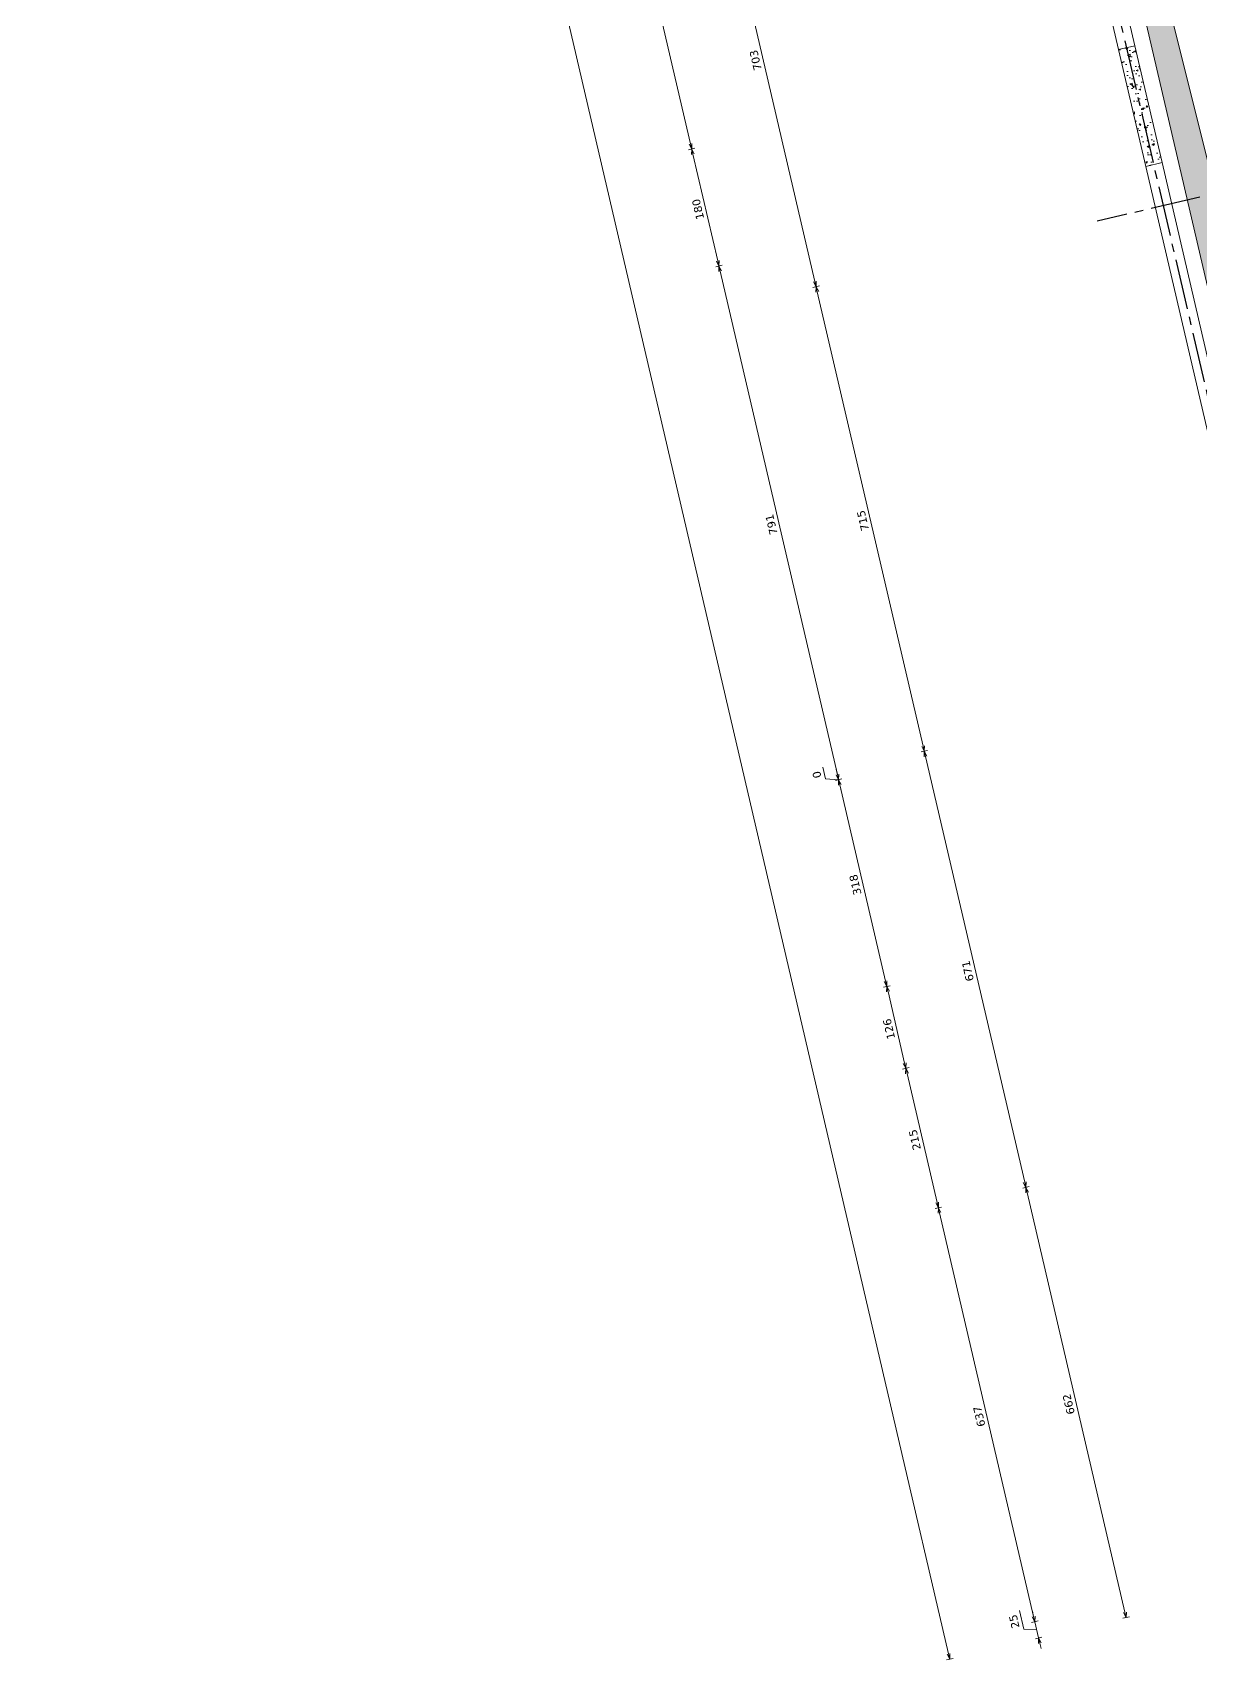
# Model space of a CAD drawing. Header units: metres. Extents: x -49 to 867749, y -579737 to 170817.
# Drawn here: x 596113.22 to 596130.74, y 139677.42 to 139701.84 of the extents above; entities that cross this region are included whole.
import ezdxf

# ---------------------------------------------------------------- set-up
doc = ezdxf.new("R2010")
doc.units = ezdxf.units.M
doc.header["$MEASUREMENT"] = 0
doc.header["$PDMODE"] = 3
doc.header["$PDSIZE"] = 0.1
doc.linetypes.add('AXES2', pattern=[1.125, 0.75, -0.125, 0.125, -0.125])
doc.layers.add('00-AXE-0.00', color=14, linetype='AXES2')
for name, color, linetype, lineweight in [('ACSP - Béton', 252, 'Continuous', 18), ('ACSP - Cotes', 7, 'Continuous', 18), ('ACSP - Trémie', 7, 'Continuous', 18)]:
    doc.layers.add(name, color=color, linetype=linetype, lineweight=lineweight)
doc.styles.add('COT', font='verdana.ttf')
doc.dimstyles.new('COT50', dxfattribs={"dimtxt": 0.12, "dimasz": 0.08, "dimexe": 0.05, "dimexo": 0, "dimgap": 0.05, "dimtad": 1, "dimdec": 0, "dimlfac": 100, "dimzin": 0, "dimdsep": 46, "dimtxsty": 'COT', "dimblk": 'OPEN30', "dimcen": 0.04, "dimdle": 0.05, "dimclrd": 256, "dimclre": 256, "dimclrt": 6, "dimadec": 0, "dimazin": 0, "dimtm": 1e-09, "dimtfac": 1, "dimtdec": 0, "dimtmove": 1, "dimatfit": 0, "dimldrblk": 'OPEN30', "dimfxl": 0.05, "dimfxlon": 1, "dimtolj": 1, "dimtzin": 0, "dimlwd": -1, "dimlwe": -1, "dimarcsym": 0})

# ---------------------------------------------------------------- blocks, each defined once
blk = doc.blocks.new('_Open30')
at = {"color": 0, "linetype": 'ByBlock', "lineweight": -2}
for p, q in [((-1, 0.27), (0, 0)), ((0, 0), (-1, -0.27)), ((0, 0), (-1, 0))]:
    blk.add_line(p, q, dxfattribs=at)
blk = doc.blocks.new('*D472')
at = {"layer": 'ACSP - Cotes', "transparency": 16777216}
for p, q in [((596113.321, 139735.842), (596113.419, 139735.865)), ((596126.965, 139677.53), (596113.388, 139735.775)), ((596126.935, 139677.441), (596127.032, 139677.463))]:
    blk.add_line(p, q, dxfattribs=at)
at = {"layer": 'Defpoints', "color": 0, "transparency": 16777216}
for p in [(596113.224, 139735.819), (596113.37, 139735.853), (596126.837, 139677.418)]:
    blk.add_point(p, dxfattribs=at)
at = {"layer": 'ACSP - Cotes', "transparency": 16777216, "xscale": 0.08, "yscale": 0.08, "zscale": 0.08}
for p, rotation in [((596113.37, 139735.853), 103.1212703830424), ((596126.983, 139677.452), 283.1212703830424)]:
    blk.add_blockref('_Open30', p, dxfattribs=dict(at, rotation=rotation))
at = {"layer": 'ACSP - Cotes', "color": 6, "transparency": 16777216, "insert": (596120.067, 139706.627), "char_height": 0.12, "attachment_point": 5, "rotation": 103.1213, "style": 'COT'}
blk.add_mtext('\\A1;5997', dxfattribs=at)
blk = doc.blocks.new('*D500')
at = {"layer": 'ACSP - Cotes', "transparency": 16777216}
for p, q in [((596128.092, 139677.904), (596128.027, 139678.181)), ((596128.24, 139678.091), (596128.222, 139678.169)), ((596128.287, 139677.891), (596128.092, 139677.904)), ((596128.307, 139678.025), (596128.21, 139678.002)), ((596128.315, 139677.77), (596128.259, 139678.013)), ((596128.315, 139677.77), (596128.259, 139678.013)), ((596128.364, 139677.781), (596128.267, 139677.758)), ((596128.333, 139677.692), (596128.352, 139677.614))]:
    blk.add_line(p, q, dxfattribs=at)
at = {"layer": 'Defpoints', "color": 0, "transparency": 16777216}
for p in [(596128.37, 139678.039), (596128.259, 139678.013), (596128.427, 139677.796)]:
    blk.add_point(p, dxfattribs=at)
at = {"layer": 'ACSP - Cotes', "transparency": 16777216, "xscale": 0.08, "yscale": 0.08, "zscale": 0.08}
for p, rotation in [((596128.259, 139678.013), 283.1212703798636), ((596128.315, 139677.77), 103.1212703798635)]:
    blk.add_blockref('_Open30', p, dxfattribs=dict(at, rotation=rotation))
at = {"layer": 'ACSP - Cotes', "color": 6, "transparency": 16777216, "insert": (596127.95, 139678.017), "char_height": 0.12, "attachment_point": 5, "rotation": 103.1213, "style": 'COT'}
blk.add_mtext('\\A1;25', dxfattribs=at)
blk = doc.blocks.new('*D501')
at = {"layer": 'ACSP - Cotes', "transparency": 16777216}
for p, q in [((596126.861, 139684.23), (596126.763, 139684.208)), ((596128.24, 139678.091), (596126.83, 139684.141)), ((596128.307, 139678.025), (596128.21, 139678.002))]:
    blk.add_line(p, q, dxfattribs=at)
at = {"layer": 'Defpoints', "color": 0, "transparency": 16777216}
for p in [(596135.094, 139686.15), (596126.812, 139684.219), (596128.37, 139678.039)]:
    blk.add_point(p, dxfattribs=at)
at = {"layer": 'ACSP - Cotes', "transparency": 16777216, "xscale": 0.08, "yscale": 0.08, "zscale": 0.08}
for p, rotation in [((596126.812, 139684.219), 103.121270406544), ((596128.259, 139678.013), 283.121270406544)]:
    blk.add_blockref('_Open30', p, dxfattribs=dict(at, rotation=rotation))
at = {"layer": 'ACSP - Cotes', "color": 6, "transparency": 16777216, "insert": (596127.426, 139681.091), "char_height": 0.12, "attachment_point": 5, "rotation": 103.1213, "style": 'COT'}
blk.add_mtext('\\A1;637', dxfattribs=at)
blk = doc.blocks.new('*D502')
at = {"layer": 'ACSP - Cotes', "transparency": 16777216}
for p, q in [((596126.373, 139686.322), (596126.276, 139686.299)), ((596126.794, 139684.297), (596126.343, 139686.233)), ((596126.861, 139684.23), (596126.763, 139684.208))]:
    blk.add_line(p, q, dxfattribs=at)
at = {"layer": 'Defpoints', "color": 0, "transparency": 16777216}
for p in [(596134.607, 139688.241), (596126.324, 139686.311), (596135.094, 139686.15)]:
    blk.add_point(p, dxfattribs=at)
at = {"layer": 'ACSP - Cotes', "transparency": 16777216, "xscale": 0.08, "yscale": 0.08, "zscale": 0.08}
for p, rotation in [((596126.324, 139686.311), 103.121270406544), ((596126.812, 139684.219), 283.121270406544)]:
    blk.add_blockref('_Open30', p, dxfattribs=dict(at, rotation=rotation))
at = {"layer": 'ACSP - Cotes', "color": 6, "transparency": 16777216, "insert": (596126.459, 139685.239), "char_height": 0.12, "attachment_point": 5, "rotation": 103.1213, "style": 'COT'}
blk.add_mtext('\\A1;215', dxfattribs=at)
blk = doc.blocks.new('*D503')
at = {"layer": 'ACSP - Cotes', "transparency": 16777216}
for p, q in [((596126.087, 139687.549), (596125.99, 139687.527)), ((596126.306, 139686.389), (596126.057, 139687.46)), ((596126.373, 139686.322), (596126.276, 139686.299))]:
    blk.add_line(p, q, dxfattribs=at)
at = {"layer": 'Defpoints', "color": 0, "transparency": 16777216}
for p in [(596134.321, 139689.468), (596134.607, 139688.241), (596126.038, 139687.538)]:
    blk.add_point(p, dxfattribs=at)
at = {"layer": 'ACSP - Cotes', "transparency": 16777216, "xscale": 0.08, "yscale": 0.08, "zscale": 0.08}
for p, rotation in [((596126.038, 139687.538), 103.121270406544), ((596126.324, 139686.311), 283.121270406544)]:
    blk.add_blockref('_Open30', p, dxfattribs=dict(at, rotation=rotation))
at = {"layer": 'ACSP - Cotes', "color": 6, "transparency": 16777216, "insert": (596126.072, 139686.899), "char_height": 0.12, "attachment_point": 5, "rotation": 103.1213, "style": 'COT'}
blk.add_mtext('\\A1;126', dxfattribs=at)
blk = doc.blocks.new('*D504')
at = {"layer": 'ACSP - Cotes', "transparency": 16777216}
for p, q in [((596125.365, 139690.648), (596125.267, 139690.625)), ((596126.02, 139687.616), (596125.334, 139690.559)), ((596126.087, 139687.549), (596125.99, 139687.527))]:
    blk.add_line(p, q, dxfattribs=at)
at = {"layer": 'Defpoints', "color": 0, "transparency": 16777216}
for p in [(596133.598, 139692.567), (596125.316, 139690.636), (596134.321, 139689.468)]:
    blk.add_point(p, dxfattribs=at)
at = {"layer": 'ACSP - Cotes', "transparency": 16777216, "xscale": 0.08, "yscale": 0.08, "zscale": 0.08}
for p, rotation in [((596125.316, 139690.636), 103.121270406544), ((596126.038, 139687.538), 283.121270406544)]:
    blk.add_blockref('_Open30', p, dxfattribs=dict(at, rotation=rotation))
at = {"layer": 'ACSP - Cotes', "color": 6, "transparency": 16777216, "insert": (596125.567, 139689.062), "char_height": 0.12, "attachment_point": 5, "rotation": 103.1213, "style": 'COT'}
blk.add_mtext('\\A1;318', dxfattribs=at)
blk = doc.blocks.new('*D505')
at = {"layer": 'ACSP - Cotes', "transparency": 16777216}
for p, q in [((596125.121, 139690.649), (596125.079, 139690.827)), ((596125.298, 139690.714), (596125.28, 139690.792)), ((596125.316, 139690.636), (596125.121, 139690.649)), ((596125.365, 139690.648), (596125.267, 139690.625)), ((596125.365, 139690.648), (596125.267, 139690.625)), ((596125.316, 139690.636), (596125.316, 139690.636)), ((596125.316, 139690.636), (596125.316, 139690.636)), ((596125.334, 139690.559), (596125.352, 139690.481))]:
    blk.add_line(p, q, dxfattribs=at)
at = {"layer": 'Defpoints', "color": 0, "transparency": 16777216}
for p in [(596133.598, 139692.567), (596133.842, 139692.624), (596125.316, 139690.636)]:
    blk.add_point(p, dxfattribs=at)
at = {"layer": 'ACSP - Cotes', "transparency": 16777216, "xscale": 0.08, "yscale": 0.08, "zscale": 0.08}
for rotation in [283.121270406544, 103.121270406544]:
    blk.add_blockref('_Open30', (596125.316, 139690.636), dxfattribs=dict(at, rotation=rotation))
at = {"layer": 'ACSP - Cotes', "color": 6, "transparency": 16777216, "insert": (596124.99, 139690.712), "char_height": 0.12, "attachment_point": 5, "rotation": 103.1213, "style": 'COT'}
blk.add_mtext('\\A1;0', dxfattribs=at)
blk = doc.blocks.new('*D506')
at = {"layer": 'ACSP - Cotes', "transparency": 16777216}
for p, q in [((596123.569, 139698.35), (596123.472, 139698.327)), ((596125.298, 139690.714), (596123.539, 139698.26)), ((596125.365, 139690.648), (596125.267, 139690.625))]:
    blk.add_line(p, q, dxfattribs=at)
at = {"layer": 'Defpoints', "color": 0, "transparency": 16777216}
for p in [(596129.923, 139699.831), (596123.521, 139698.338), (596133.842, 139692.624)]:
    blk.add_point(p, dxfattribs=at)
at = {"layer": 'ACSP - Cotes', "transparency": 16777216, "xscale": 0.08, "yscale": 0.08, "zscale": 0.08}
for p, rotation in [((596123.521, 139698.338), 103.121270406544), ((596125.316, 139690.636), 283.121270406544)]:
    blk.add_blockref('_Open30', p, dxfattribs=dict(at, rotation=rotation))
at = {"layer": 'ACSP - Cotes', "color": 6, "transparency": 16777216, "insert": (596124.309, 139694.462), "char_height": 0.12, "attachment_point": 5, "rotation": 103.1213, "style": 'COT'}
blk.add_mtext('\\A1;791', dxfattribs=at)
blk = doc.blocks.new('*D507')
at = {"layer": 'ACSP - Cotes', "transparency": 16777216}
for p, q in [((596123.161, 139700.103), (596123.063, 139700.08)), ((596123.503, 139698.416), (596123.13, 139700.013)), ((596123.569, 139698.35), (596123.472, 139698.327))]:
    blk.add_line(p, q, dxfattribs=at)
at = {"layer": 'Defpoints', "color": 0, "transparency": 16777216}
for p in [(596129.515, 139701.584), (596123.112, 139700.091), (596129.923, 139699.831)]:
    blk.add_point(p, dxfattribs=at)
at = {"layer": 'ACSP - Cotes', "transparency": 16777216, "xscale": 0.08, "yscale": 0.08, "zscale": 0.08}
for p, rotation in [((596123.112, 139700.091), 103.121270406544), ((596123.521, 139698.338), 283.121270406544)]:
    blk.add_blockref('_Open30', p, dxfattribs=dict(at, rotation=rotation))
at = {"layer": 'ACSP - Cotes', "color": 6, "transparency": 16777216, "insert": (596123.207, 139699.189), "char_height": 0.12, "attachment_point": 5, "rotation": 103.1213, "style": 'COT'}
blk.add_mtext('\\A1;180', dxfattribs=at)
blk = doc.blocks.new('*D508')
at = {"layer": 'ACSP - Cotes', "transparency": 16777216}
for p, q in [((596121.174, 139708.624), (596121.077, 139708.602)), ((596123.094, 139700.169), (596121.144, 139708.535)), ((596123.161, 139700.103), (596123.063, 139700.08))]:
    blk.add_line(p, q, dxfattribs=at)
at = {"layer": 'Defpoints', "color": 0, "transparency": 16777216}
for p in [(596127.528, 139710.105), (596121.126, 139708.613), (596129.515, 139701.584)]:
    blk.add_point(p, dxfattribs=at)
at = {"layer": 'ACSP - Cotes', "transparency": 16777216, "xscale": 0.08, "yscale": 0.08, "zscale": 0.08}
for p, rotation in [((596121.126, 139708.613), 103.121270406544), ((596123.112, 139700.091), 283.121270406544)]:
    blk.add_blockref('_Open30', p, dxfattribs=dict(at, rotation=rotation))
at = {"layer": 'ACSP - Cotes', "color": 6, "transparency": 16777216, "insert": (596122.009, 139704.327), "char_height": 0.12, "attachment_point": 5, "rotation": 103.1213, "style": 'COT'}
blk.add_mtext('\\A1;875', dxfattribs=at)
blk = doc.blocks.new('*D517')
at = {"layer": 'ACSP - Cotes', "transparency": 16777216}
for p, q in [((596128.077, 139684.514), (596128.174, 139684.537)), ((596129.61, 139678.154), (596128.143, 139684.447)), ((596129.58, 139678.064), (596129.677, 139678.087))]:
    blk.add_line(p, q, dxfattribs=at)
at = {"layer": 'Defpoints', "color": 0, "transparency": 16777216}
for p in [(596127.865, 139684.465), (596128.125, 139684.525), (596129.369, 139678.015)]:
    blk.add_point(p, dxfattribs=at)
at = {"layer": 'ACSP - Cotes', "transparency": 16777216, "xscale": 0.08, "yscale": 0.08, "zscale": 0.08}
for p, rotation in [((596128.125, 139684.525), 103.1212703798635), ((596129.629, 139678.076), 283.1212703798636)]:
    blk.add_blockref('_Open30', p, dxfattribs=dict(at, rotation=rotation))
at = {"layer": 'ACSP - Cotes', "color": 6, "transparency": 16777216, "insert": (596128.767, 139681.275), "char_height": 0.12, "attachment_point": 5, "rotation": 103.1213, "style": 'COT'}
blk.add_mtext('\\A1;662', dxfattribs=at)
blk = doc.blocks.new('*D518')
at = {"layer": 'ACSP - Cotes', "transparency": 16777216}
for p, q in [((596126.65, 139691.076), (596126.552, 139691.053)), ((596128.107, 139684.603), (596126.619, 139690.986)), ((596128.077, 139684.514), (596128.174, 139684.537))]:
    blk.add_line(p, q, dxfattribs=at)
at = {"layer": 'Defpoints', "color": 0, "transparency": 16777216}
for p in [(596130.668, 139692.012), (596126.601, 139691.064), (596127.865, 139684.465)]:
    blk.add_point(p, dxfattribs=at)
at = {"layer": 'ACSP - Cotes', "transparency": 16777216, "xscale": 0.08, "yscale": 0.08, "zscale": 0.08}
for p, rotation in [((596126.601, 139691.064), 103.121270381878), ((596128.125, 139684.525), 283.121270381878)]:
    blk.add_blockref('_Open30', p, dxfattribs=dict(at, rotation=rotation))
at = {"layer": 'ACSP - Cotes', "color": 6, "transparency": 16777216, "insert": (596127.254, 139687.769), "char_height": 0.12, "attachment_point": 5, "rotation": 103.1213, "style": 'COT'}
blk.add_mtext('\\A1;671', dxfattribs=at)
blk = doc.blocks.new('*D519')
at = {"layer": 'ACSP - Cotes', "transparency": 16777216}
for p, q in [((596125.027, 139698.039), (596124.929, 139698.016)), ((596126.583, 139691.142), (596124.996, 139697.95)), ((596126.65, 139691.076), (596126.552, 139691.053))]:
    blk.add_line(p, q, dxfattribs=at)
at = {"layer": 'Defpoints', "color": 0, "transparency": 16777216}
for p in [(596129.045, 139698.976), (596124.978, 139698.028), (596130.668, 139692.012)]:
    blk.add_point(p, dxfattribs=at)
at = {"layer": 'ACSP - Cotes', "transparency": 16777216, "xscale": 0.08, "yscale": 0.08, "zscale": 0.08}
for p, rotation in [((596124.978, 139698.028), 103.121270381878), ((596126.601, 139691.064), 283.121270381878)]:
    blk.add_blockref('_Open30', p, dxfattribs=dict(at, rotation=rotation))
at = {"layer": 'ACSP - Cotes', "color": 6, "transparency": 16777216, "insert": (596125.681, 139694.521), "char_height": 0.12, "attachment_point": 5, "rotation": 103.1213, "style": 'COT'}
blk.add_mtext('\\A1;715', dxfattribs=at)
blk = doc.blocks.new('*D520')
at = {"layer": 'ACSP - Cotes', "transparency": 16777216}
for p, q in [((596123.432, 139704.881), (596123.334, 139704.858)), ((596124.96, 139698.106), (596123.401, 139704.791)), ((596125.027, 139698.039), (596124.929, 139698.016))]:
    blk.add_line(p, q, dxfattribs=at)
at = {"layer": 'Defpoints', "color": 0, "transparency": 16777216}
for p in [(596127.45, 139705.817), (596123.383, 139704.869), (596129.045, 139698.976)]:
    blk.add_point(p, dxfattribs=at)
at = {"layer": 'ACSP - Cotes', "transparency": 16777216, "xscale": 0.08, "yscale": 0.08, "zscale": 0.08}
for p, rotation in [((596123.383, 139704.869), 103.121270381878), ((596124.978, 139698.028), 283.121270381878)]:
    blk.add_blockref('_Open30', p, dxfattribs=dict(at, rotation=rotation))
at = {"layer": 'ACSP - Cotes', "color": 6, "transparency": 16777216, "insert": (596124.071, 139701.423), "char_height": 0.12, "attachment_point": 5, "rotation": 103.1213, "style": 'COT'}
blk.add_mtext('\\A1;703', dxfattribs=at)

msp = doc.modelspace()

# ---------------------------------------------------------------- hatches: boundary and pattern name
at = {"layer": 'ACSP - Béton'}
h = msp.add_hatch(dxfattribs=at)
h.set_pattern_fill('AR-CONC', color=256, scale=0.04, style=0)
h.set_pattern_definition([(153.12127, (596254.87748, 139612.5429), (-0.0406854, 0.28511173), [0.03, -0.33]), (98.12127, (596254.87748, 139612.5429), (-0.28042215, -0.12235443), [0.024, -0.264]), (203.57267, (596254.8741, 139612.56665), (-0.32110742, 0.16275755), [0.0254961, -0.28045684]), (149.30547, (596254.79957, 139612.52473), (-0.03243194, 0.4307809), [0.045, -0.495]), (199.75687, (596254.79686, 139612.56063), (-0.4643463, 0.2756492), [0.0382441, -0.4206852]), (94.30547, (596254.79957, 139612.52473), (-0.4643465, 0.2756488), [0.036, -0.396]), (124.12127, (596254.80996, 139612.56823), (0.10264065, 0.269089), [0.03, -0.33]), (69.12127, (596254.80996, 139612.56823), (-0.30458135, 0.02893776), [0.024, -0.264]), (174.57267, (596254.81852, 139612.59065), (-0.20194046, 0.29802693), [0.0254961, -0.28045684]), (140.62127, (596254.87748, 139612.5429), (-0.13078521, -0.02549152), [0, -0.2608, 0, -0.268, 0, -0.265]), (110.62127, (596254.87748, 139612.5429), (-0.1775338, 0.06666589), [0, -0.1528, 0, -0.2548, 0, -0.101]), (70.62127, (596254.89773, 139612.45602), (-0.039687424, 0.21000221), [0, -0.1, 0, -0.312, 0, -0.414]), (60.62127, (596254.9068, 139612.41707), (-0.09195287, 0.21809403), [0, -0.13, 0, -0.2072, 0, -0.294])])
h.paths.add_polyline_path([(596133.248, 139695.169), (596133.785, 139692.866), (596134.321, 139692.991), (596133.695, 139695.678)])
h.paths.add_polyline_path([(596132.19, 139699.709), (596133.248, 139695.169), (596133.695, 139695.678), (596132.728, 139699.834)])
h.paths.add_polyline_path([(596131.942, 139700.774), (596132.19, 139699.709), (596132.728, 139699.834), (596132.352, 139701.447)])
h.paths.add_polyline_path([(596130.981, 139704.895), (596131.942, 139700.774), (596132.352, 139701.447), (596131.52, 139705.02)])
h.paths.add_polyline_path([(596130.658, 139706.284), (596130.981, 139704.895), (596131.52, 139705.02), (596131.196, 139706.41)])
h.paths.add_polyline_path([(596130.533, 139706.82), (596130.658, 139706.284), (596131.196, 139706.41), (596131.072, 139706.946)])
h.paths.add_polyline_path([(596130.848, 139706.77, -1), (596130.916, 139706.478, -1)], flags=16)
h.paths.add_polyline_path([(596130.323, 139707.719), (596130.533, 139706.82), (596131.072, 139706.946), (596130.74, 139708.368)])
h.paths.add_polyline_path([(596129.801, 139709.959), (596130.323, 139707.719), (596130.74, 139708.368), (596130.341, 139710.085)])
h.paths.add_polyline_path([(596129.069, 139713.1), (596129.801, 139709.959), (596130.341, 139710.085), (596129.609, 139713.226)])
h.paths.add_polyline_path([(596128.944, 139713.636), (596129.069, 139713.1), (596129.609, 139713.226), (596129.484, 139713.762)])
h.paths.add_polyline_path([(596129.259, 139713.586, -1), (596129.327, 139713.293, -1)], flags=16)
h.paths.add_polyline_path([(596128.724, 139714.578), (596128.944, 139713.636), (596129.484, 139713.762), (596129.161, 139715.149), (596129.058, 139715.125)])
h.paths.add_polyline_path([(596127.412, 139720.208), (596128.621, 139715.023), (596129.058, 139715.125), (596129.137, 139715.255), (596127.954, 139720.334)])
h.paths.add_polyline_path([(596127.126, 139721.434), (596127.412, 139720.208), (596127.954, 139720.334), (596127.519, 139722.202)])
h.paths.add_polyline_path([(596125.817, 139727.049), (596127.126, 139721.434), (596127.519, 139722.202), (596126.361, 139727.176), (596126.361, 139727.176)])
h = msp.add_hatch(dxfattribs=at)
h.set_pattern_fill('AR-CONC', color=256, scale=0.04, style=0)
h.set_pattern_definition([(153.12127, (596256.2117, 139612.8539), (-0.0406854, 0.28511173), [0.03, -0.33]), (98.12127, (596256.2117, 139612.8539), (-0.28042215, -0.12235443), [0.024, -0.264]), (203.57267, (596256.20832, 139612.87766), (-0.32110742, 0.16275755), [0.0254961, -0.28045684]), (149.30547, (596256.1338, 139612.83574), (-0.0324319, 0.4307809), [0.045, -0.495]), (199.75687, (596256.1311, 139612.87164), (-0.4643463, 0.2756492), [0.0382441, -0.4206852]), (94.30547, (596256.1338, 139612.83574), (-0.4643465, 0.2756488), [0.036, -0.396]), (124.12127, (596256.1442, 139612.87924), (0.10264065, 0.269089), [0.03, -0.33]), (69.12127, (596256.1442, 139612.87924), (-0.30458135, 0.02893776), [0.024, -0.264]), (174.57267, (596256.15275, 139612.90166), (-0.20194046, 0.29802693), [0.0254961, -0.28045684]), (140.62127, (596256.21171, 139612.8539), (-0.13078521, -0.02549152), [0, -0.2608, 0, -0.268, 0, -0.265]), (110.62127, (596256.21171, 139612.8539), (-0.1775338, 0.06666589), [0, -0.1528, 0, -0.2548, 0, -0.101]), (70.62127, (596256.23196, 139612.76703), (-0.03968742, 0.21000221), [0, -0.1, 0, -0.312, 0, -0.414]), (60.62127, (596256.24104, 139612.72808), (-0.09195287, 0.21809403), [0, -0.13, 0, -0.2072, 0, -0.294])])
h.paths.add_polyline_path([(596129.515, 139701.584), (596129.758, 139701.641), (596130.167, 139699.888), (596129.923, 139699.831)])
at = {"layer": 'ACSP - Trémie'}
msp.add_hatch(color=256, dxfattribs=at).paths.add_polyline_path([(596131.937, 139693.359), (596124.351, 139725.902), (596132.301, 139694.126), (596133.25, 139693.665)])

# ---------------------------------------------------------------- linework, layer by layer
at = {"layer": '00-AXE-0.00'}
for p, q in [((596132.081, 139691.125), (596121.013, 139738.606)), ((596143.883, 139702.434), (596129.196, 139699.011))]:
    msp.add_line(p, q, dxfattribs=at)
at = {"layer": 'ACSP - Béton'}
for points in [[(596129.515, 139701.584), (596127.528, 139710.105), (596127.772, 139710.162), (596129.758, 139701.641)], [(596129.515, 139701.584), (596129.515, 139701.584), (596129.758, 139701.641), (596130.167, 139699.888), (596129.923, 139699.831), (596129.515, 139701.584)], [(596131.662, 139692.371), (596129.923, 139699.831), (596130.167, 139699.888), (596131.906, 139692.428)], [(596129.923, 139699.831), (596129.923, 139699.831)]]:
    msp.add_lwpolyline(points, dxfattribs=at)
at = {"layer": 'ACSP - Trémie'}
msp.add_lwpolyline([(596131.937, 139693.359), (596124.351, 139725.902), (596132.301, 139694.126), (596133.25, 139693.665), (596131.937, 139693.359)], dxfattribs=at)

# ---------------------------------------------------------------- dimensions: what is measured, and where the dimension line sits
at = {"layer": 'ACSP - Cotes'}
for p1, p2, distance, picture, middle in [((596126.837, 139677.418), (596113.224, 139735.819), -0.15, '*D472', (596120.067, 139706.627)), ((596129.369, 139678.015), (596127.865, 139684.465), -0.267, '*D517', (596128.767, 139681.275)), ((596128.427, 139677.796), (596128.37, 139678.039), 0.115, '*D500', (596127.971, 139677.927))]:
    dim = msp.add_aligned_dim(p1=p1, p2=p2, distance=distance, dimstyle='COT50', dxfattribs=at)
    dim.commit()
    dim.dimension.update_dxf_attribs({"geometry": picture, "text_midpoint": middle})
for base, p1, p2, angle, picture, middle in [((596121.126, 139708.613), (596129.515, 139701.584), (596127.528, 139710.105), 283.1213, '*D508', (596122.009, 139704.327)), ((596123.383089, 139704.869189), (596129.044643, 139698.975562), (596127.449878, 139705.817152), 283.12127, '*D520', (596124.07091, 139701.422856)), ((596123.112, 139700.091), (596129.923, 139699.831), (596129.515, 139701.584), 283.1213, '*D507', (596123.207, 139699.189)), ((596123.521, 139698.338), (596133.842, 139692.624), (596129.923, 139699.831), 283.1213, '*D506', (596124.309, 139694.462)), ((596124.978, 139698.028), (596130.668, 139692.012), (596129.045, 139698.976), 283.1213, '*D519', (596125.681, 139694.521)), ((596125.316, 139690.636), (596133.598, 139692.567), (596133.842, 139692.624), 283.1213, '*D505', (596125, 139690.672)), ((596125.316, 139690.636), (596134.321, 139689.468), (596133.598, 139692.567), 283.1213, '*D504', (596125.567, 139689.062)), ((596126.601, 139691.064), (596127.865, 139684.465), (596130.668, 139692.012), 283.1213, '*D518', (596127.254, 139687.769)), ((596126.038, 139687.538), (596134.607, 139688.241), (596134.321, 139689.468), 283.1213, '*D503', (596126.072, 139686.899)), ((596126.324, 139686.311), (596135.094, 139686.15), (596134.607, 139688.241), 283.1213, '*D502', (596126.459, 139685.239)), ((596126.812, 139684.219), (596128.37, 139678.039), (596135.094, 139686.15), 283.1213, '*D501', (596127.426, 139681.091))]:
    dim = msp.add_linear_dim(base=base, p1=p1, p2=p2, angle=angle, dimstyle='COT50', dxfattribs=at)
    dim.commit()
    dim.dimension.update_dxf_attribs({"geometry": picture, "text_midpoint": middle})

doc.saveas('drawing.dxf')
